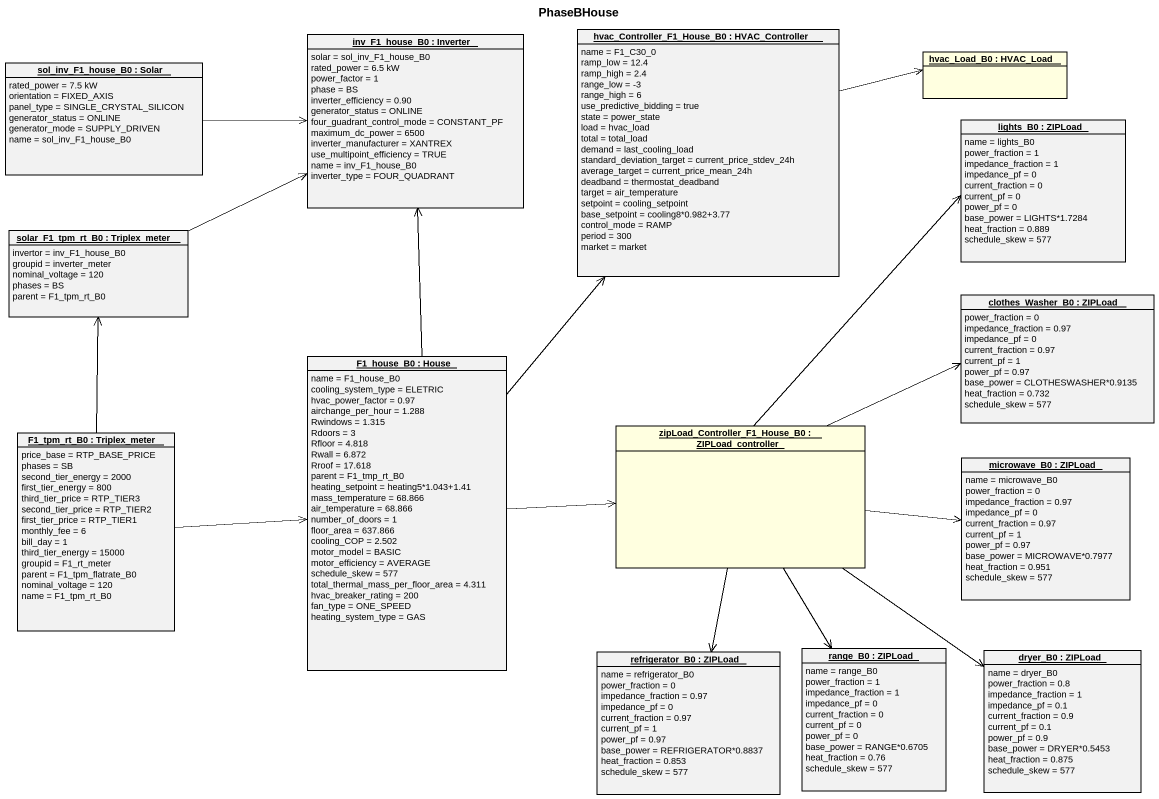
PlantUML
@startuml
title PhaseBHouse
hide circle
hide empty members
object "sol_inv_F1_house_B0 : Solar" as sol_inv_F1_house_B0 {
  rated_power = 7.5 kW
  orientation = FIXED_AXIS
  panel_type = SINGLE_CRYSTAL_SILICON
  generator_status = ONLINE
  generator_mode = SUPPLY_DRIVEN
  name = sol_inv_F1_house_B0
}
object "inv_F1_house_B0 : Inverter" as inv_F1_house_B0 {
  solar = sol_inv_F1_house_B0
  rated_power = 6.5 kW
  power_factor = 1
  phase = BS
  inverter_efficiency = 0.90
  generator_status = ONLINE
  four_guadrant_control_mode = CONSTANT_PF
  maximum_dc_power = 6500
  inverter_manufacturer = XANTREX
  use_multipoint_efficiency = TRUE
  name = inv_F1_house_B0
  inverter_type = FOUR_QUADRANT
}
object "hvac_Controller_F1_House_B0 : HVAC_Controller" as hvac_Controller_F1_House_B0 {
  name = F1_C30_0
  ramp_low = 12.4
  ramp_high = 2.4
  range_low = -3
  range_high = 6
  use_predictive_bidding = true
  state = power_state
  load = hvac_load
  total = total_load
  demand = last_cooling_load
  standard_deviation_target = current_price_stdev_24h
  average_target = current_price_mean_24h
  deadband = thermostat_deadband
  target = air_temperature
  setpoint = cooling_setpoint
  base_setpoint = cooling8*0.982+3.77
  control_mode = RAMP
  period = 300
  market = market
}
object "hvac_Load_B0 : HVAC_Load" as hvac_Load_B0 #FFFFE0
object "lights_B0 : ZIPLoad" as lights_B0 {
  name = lights_B0
  power_fraction = 1
  impedance_fraction = 1
  impedance_pf = 0
  current_fraction = 0
  current_pf = 0
  power_pf = 0
  base_power = LIGHTS*1.7284
  heat_fraction = 0.889
  schedule_skew = 577
}
object "solar_F1_tpm_rt_B0 : Triplex_meter" as solar_F1_tpm_rt_B0 {
  invertor = inv_F1_house_B0
  groupid = inverter_meter
  nominal_voltage = 120
  phases = BS
  parent = F1_tpm_rt_B0
}
object "clothes_Washer_B0 : ZIPLoad" as clothes_Washer_B0 {
  power_fraction = 0
  impedance_fraction = 0.97
  impedance_pf = 0
  current_fraction = 0.97
  current_pf = 1
  power_pf = 0.97
  base_power = CLOTHESWASHER*0.9135
  heat_fraction = 0.732
  schedule_skew = 577
}
object "F1_house_B0 : House" as F1_house_B0 {
  name = F1_house_B0
  cooling_system_type = ELETRIC
  hvac_power_factor = 0.97
  airchange_per_hour = 1.288
  Rwindows = 1.315
  Rdoors = 3
  Rfloor = 4.818
  Rwall = 6.872
  Rroof = 17.618
  parent = F1_tmp_rt_B0
  heating_setpoint = heating5*1.043+1.41
  mass_temperature = 68.866
  air_temperature = 68.866
  number_of_doors = 1
  floor_area = 637.866
  cooling_COP = 2.502
  motor_model = BASIC
  motor_efficiency = AVERAGE
  schedule_skew = 577
  total_thermal_mass_per_floor_area = 4.311
  hvac_breaker_rating = 200
  fan_type = ONE_SPEED
  heating_system_type = GAS
}
object "F1_tpm_rt_B0 : Triplex_meter" as F1_tpm_rt_B0 {
  price_base = RTP_BASE_PRICE
  phases = SB
  second_tier_energy = 2000
  first_tier_energy = 800
  third_tier_price = RTP_TIER3
  second_tier_price = RTP_TIER2
  first_tier_price = RTP_TIER1
  monthly_fee = 6
  bill_day = 1
  third_tier_energy = 15000
  groupid = F1_rt_meter
  parent = F1_tpm_flatrate_B0
  nominal_voltage = 120
  name = F1_tpm_rt_B0
}
object "zipLoad_Controller_F1_House_B0 : ZIPLoad_controller" as zipLoad_Controller_F1_House #FFFFE0
object "microwave_B0 : ZIPLoad" as microwave_B0 {
  name = microwave_B0
  power_fraction = 0
  impedance_fraction = 0.97
  impedance_pf = 0
  current_fraction = 0.97
  current_pf = 1
  power_pf = 0.97
  base_power = MICROWAVE*0.7977
  heat_fraction = 0.951
  schedule_skew = 577
}
object "refrigerator_B0 : ZIPLoad" as refrigerator_B0 {
  name = refrigerator_B0
  power_fraction = 0
  impedance_fraction = 0.97
  impedance_pf = 0
  current_fraction = 0.97
  current_pf = 1
  power_pf = 0.97
  base_power = REFRIGERATOR*0.8837
  heat_fraction = 0.853
  schedule_skew = 577
}
object "range_B0 : ZIPLoad" as range_B0 {
  name = range_B0
  power_fraction = 1
  impedance_fraction = 1
  impedance_pf = 0
  current_fraction = 0
  current_pf = 0
  power_pf = 0
  base_power = RANGE*0.6705
  heat_fraction = 0.76
  schedule_skew = 577
}
object "dryer_B0 : ZIPLoad" as dryer_B0 {
  name = dryer_B0
  power_fraction = 0.8
  impedance_fraction = 1
  impedance_pf = 0.1
  current_fraction = 0.9
  current_pf = 0.1
  power_pf = 0.9
  base_power = DRYER*0.5453
  heat_fraction = 0.875
  schedule_skew = 577
}
sol_inv_F1_house_B0 -right-> inv_F1_house_B0
hvac_Controller_F1_House_B0 -right-> hvac_Load_B0
solar_F1_tpm_rt_B0 -right-> inv_F1_house_B0
F1_house_B0 -up-> inv_F1_house_B0
F1_house_B0 -up-> hvac_Controller_F1_House_B0
F1_house_B0 -right-> zipLoad_Controller_F1_House
F1_tpm_rt_B0 -up-> solar_F1_tpm_rt_B0
F1_tpm_rt_B0 -right-> F1_house_B0
zipLoad_Controller_F1_House -up-> lights_B0
zipLoad_Controller_F1_House -right-> clothes_Washer_B0
zipLoad_Controller_F1_House -right-> microwave_B0
zipLoad_Controller_F1_House --> refrigerator_B0
zipLoad_Controller_F1_House --> range_B0
zipLoad_Controller_F1_House --> dryer_B0
@enduml
